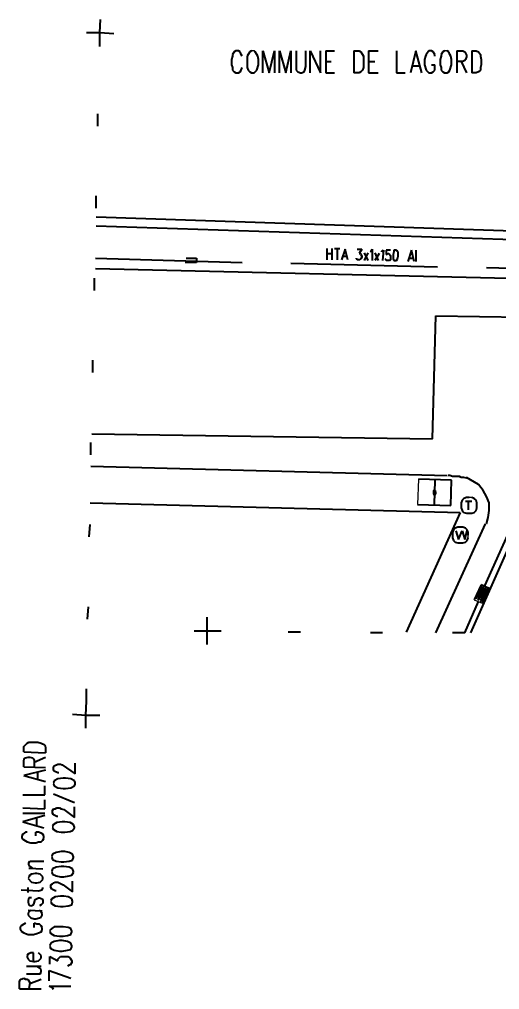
# Model space of a CAD drawing. Header units: inches. Extents: x 4.4 to 73.2, y 8.4 to 48.8.
# Drawn here: x 4.44 to 22.08, y 8.37 to 43.97 of the extents above; entities that cross this region are included whole.
import ezdxf

# ---------------------------------------------------------------- set-up
doc = ezdxf.new("R2010")
doc.units = ezdxf.units.IN
doc.header["$MEASUREMENT"] = 0
doc.layers.add('at_Entity', color=7, linetype='Continuous')

msp = doc.modelspace()

# ---------------------------------------------------------------- linework, layer by layer
at = {"layer": 'at_Entity', "color": 7, "lineweight": 40}
for p, q in [((7.394, 43.485), (7.426, 43.966)), ((6.913, 43.485), (7.394, 43.485)), ((7.394, 42.972), (7.394, 43.485)), ((7.394, 43.485), (7.907, 43.453)), ((7.33, 40.054), (7.33, 40.503)), ((7.266, 37.04), (7.266, 37.489)), ((7.202, 34.026), (7.202, 34.475)), ((7.137, 31.012), (7.137, 31.461)), ((7.073, 27.998), (7.073, 28.446)), ((7.009, 24.983), (7.041, 25.432)), ((21.535, 23.188), (22.497, 25.304)), ((21.407, 23.22), (21.15, 22.675)), ((21.214, 22.707), (21.439, 23.156)), ((21.695, 23.092), (21.407, 23.22)), ((21.439, 23.156), (21.471, 23.124)), ((21.535, 23.156), (21.535, 23.188)), ((21.471, 23.124), (21.278, 22.675)), ((21.31, 22.675), (21.535, 23.124)), ((21.567, 23.092), (21.375, 22.643)), ((21.407, 22.611), (21.631, 23.092)), ((21.439, 22.546), (21.695, 23.092)), ((21.535, 23.124), (21.567, 23.092)), ((20.797, 21.456), (21.31, 22.611)), ((21.278, 22.675), (21.31, 22.675)), ((21.375, 22.643), (21.407, 22.611)), ((6.945, 21.969), (6.977, 22.418)), ((6.913, 18.955), (6.913, 19.404)), ((6.881, 18.442), (6.913, 18.955)), ((6.4, 18.474), (6.881, 18.442)), ((6.881, 17.961), (6.881, 18.442)), ((6.881, 18.442), (7.394, 18.442)), ((4.797, 17.448), (5.117, 17.448)), ((5.117, 17.448), (5.246, 17.416)), ((5.246, 17.416), (5.374, 17.352)), ((5.374, 17.352), (5.406, 17.256)), ((5.406, 17.256), (5.406, 17.063)), ((5.695, 16.55), (5.727, 16.582)), ((5.695, 16.454), (5.695, 16.55)), ((5.727, 16.39), (5.695, 16.454)), ((5.727, 16.582), (5.855, 16.646)), ((5.855, 16.326), (5.727, 16.39)), ((5.855, 16.646), (5.951, 16.646)), ((5.951, 16.646), (6.015, 16.614)), ((6.015, 16.614), (6.496, 16.294)), ((6.496, 16.294), (6.496, 16.678)), ((5.727, 16.037), (5.695, 15.973)), ((5.855, 16.101), (5.727, 16.037)), ((5.887, 16.326), (5.855, 16.326)), ((6.047, 16.133), (5.855, 16.101)), ((6.143, 16.133), (6.047, 16.133)), ((6.336, 16.101), (6.143, 16.133)), ((6.464, 16.037), (6.336, 16.101)), ((6.496, 15.973), (6.464, 16.037)), ((5.695, 15.909), (5.727, 15.845)), ((5.727, 15.845), (5.855, 15.781)), ((5.855, 15.781), (6.047, 15.749)), ((6.047, 15.749), (6.143, 15.749)), ((6.143, 15.749), (6.336, 15.781)), ((6.336, 15.781), (6.464, 15.845)), ((6.464, 15.845), (6.496, 15.909)), ((6.496, 15.909), (6.496, 15.973)), ((5.695, 15.556), (6.464, 15.236)), ((5.662, 14.947), (5.695, 15.011)), ((5.695, 15.011), (5.759, 15.011)), ((5.759, 15.011), (5.823, 15.043)), ((5.823, 15.043), (5.919, 15.043)), ((5.919, 15.043), (5.983, 15.011)), ((5.983, 15.011), (6.079, 14.979)), ((6.079, 14.979), (6.464, 14.69)), ((6.464, 14.69), (6.464, 15.075)), ((5.662, 14.851), (5.662, 14.947)), ((5.695, 14.787), (5.662, 14.851)), ((5.823, 14.722), (5.695, 14.787)), ((5.855, 14.722), (5.823, 14.722)), ((5.695, 14.434), (5.662, 14.37)), ((5.662, 14.306), (5.695, 14.242)), ((5.823, 14.498), (5.695, 14.434)), ((5.695, 14.242), (5.823, 14.177)), ((6.015, 14.53), (5.823, 14.498)), ((6.111, 14.53), (6.015, 14.53)), ((6.304, 14.498), (6.111, 14.53)), ((6.432, 14.434), (6.304, 14.498)), ((6.4, 14.209), (6.464, 14.306)), ((6.464, 14.338), (6.432, 14.434)), ((6.464, 14.306), (6.464, 14.338)), ((5.823, 14.177), (5.983, 14.145)), ((5.983, 14.145), (6.111, 14.145)), ((6.111, 14.145), (6.304, 14.177)), ((6.304, 14.177), (6.4, 14.209)), ((5.662, 13.344), (5.63, 13.28)), ((5.63, 13.215), (5.662, 13.151)), ((5.791, 13.408), (5.662, 13.344)), ((5.983, 13.44), (5.791, 13.408)), ((6.111, 13.44), (5.983, 13.44)), ((6.272, 13.408), (6.111, 13.44)), ((6.4, 13.344), (6.272, 13.408)), ((6.432, 13.247), (6.4, 13.344)), ((6.4, 13.119), (6.432, 13.215)), ((6.432, 13.215), (6.432, 13.247)), ((5.662, 13.151), (5.791, 13.087)), ((5.791, 12.863), (5.662, 12.799)), ((5.791, 13.087), (5.983, 13.055)), ((5.983, 12.895), (5.791, 12.863)), ((5.983, 13.055), (6.079, 13.055)), ((6.079, 12.895), (5.983, 12.895)), ((6.079, 13.055), (6.272, 13.087)), ((6.272, 12.863), (6.079, 12.895)), ((6.272, 13.087), (6.4, 13.119)), ((6.4, 12.799), (6.272, 12.863)), ((5.662, 12.799), (5.63, 12.734)), ((5.63, 12.67), (5.662, 12.606)), ((5.662, 12.606), (5.791, 12.542)), ((5.791, 12.542), (5.951, 12.51)), ((5.951, 12.51), (6.079, 12.51)), ((6.079, 12.51), (6.272, 12.542)), ((6.272, 12.542), (6.368, 12.574)), ((6.368, 12.574), (6.432, 12.67)), ((6.432, 12.702), (6.4, 12.799)), ((6.432, 12.67), (6.432, 12.702)), ((5.598, 12.221), (5.662, 12.253)), ((5.598, 12.125), (5.598, 12.221)), ((5.63, 12.061), (5.598, 12.125)), ((5.662, 12.253), (5.695, 12.286)), ((5.695, 12.286), (5.759, 12.318)), ((5.759, 12.318), (5.855, 12.318)), ((5.855, 12.318), (6.047, 12.221)), ((6.047, 12.221), (6.4, 11.965)), ((6.4, 11.965), (6.4, 12.35)), ((5.759, 11.997), (5.63, 12.061)), ((5.759, 11.772), (5.63, 11.708)), ((5.791, 11.997), (5.759, 11.997)), ((5.951, 11.805), (5.759, 11.772)), ((6.079, 11.805), (5.951, 11.805)), ((6.24, 11.772), (6.079, 11.805)), ((6.368, 11.708), (6.24, 11.772)), ((5.63, 11.708), (5.598, 11.644)), ((5.598, 11.58), (5.63, 11.516)), ((5.63, 11.516), (5.759, 11.452)), ((5.759, 11.452), (5.951, 11.42)), ((5.951, 11.42), (6.047, 11.42)), ((6.047, 11.42), (6.24, 11.452)), ((6.24, 11.452), (6.368, 11.484)), ((6.4, 11.612), (6.368, 11.708)), ((6.368, 11.484), (6.4, 11.58)), ((6.4, 11.58), (6.4, 11.612)), ((5.727, 10.682), (5.63, 10.618)), ((6.047, 10.682), (5.727, 10.682)), ((6.24, 10.65), (6.047, 10.682)), ((5.63, 10.618), (5.566, 10.554)), ((5.566, 10.49), (5.598, 10.426)), ((5.598, 10.426), (5.727, 10.362)), ((5.727, 10.362), (5.919, 10.33)), ((5.919, 10.33), (6.047, 10.33)), ((6.047, 10.33), (6.208, 10.362)), ((6.208, 10.362), (6.336, 10.394)), ((6.336, 10.618), (6.24, 10.65)), ((6.368, 10.522), (6.336, 10.618)), ((6.336, 10.394), (6.368, 10.49)), ((6.368, 10.49), (6.368, 10.522)), ((5.598, 10.073), (5.566, 10.009)), ((5.727, 10.137), (5.598, 10.073)), ((5.919, 10.169), (5.727, 10.137)), ((6.015, 10.169), (5.919, 10.169)), ((6.208, 10.137), (6.015, 10.169)), ((6.336, 10.073), (6.208, 10.137)), ((6.368, 9.977), (6.336, 10.073)), ((6.368, 9.945), (6.368, 9.977)), ((5.566, 9.945), (5.598, 9.881)), ((5.598, 9.881), (5.727, 9.816)), ((5.727, 9.816), (5.919, 9.784)), ((5.919, 9.784), (6.015, 9.784)), ((6.015, 9.784), (6.208, 9.816)), ((6.208, 9.816), (6.336, 9.849)), ((6.336, 9.849), (6.368, 9.945)), ((5.566, 9.303), (5.566, 9.592)), ((5.566, 9.592), (5.855, 9.432)), ((5.855, 9.496), (5.951, 9.592)), ((5.855, 9.432), (5.855, 9.496)), ((5.951, 9.592), (6.24, 9.592)), ((6.272, 9.271), (6.208, 9.239)), ((6.24, 9.592), (6.304, 9.528)), ((6.304, 9.271), (6.272, 9.271)), ((6.304, 9.528), (6.368, 9.432)), ((6.368, 9.368), (6.304, 9.271)), ((6.368, 9.432), (6.368, 9.368)), ((5.534, 9.079), (6.336, 8.79)), ((5.534, 8.694), (5.534, 9.079)), ((5.662, 8.438), (5.534, 8.502)), ((5.534, 8.502), (6.336, 8.502)), ((5.694, 8.374), (5.662, 8.438))]:
    msp.add_line(p, q, dxfattribs=at)
at = {"layer": 'at_Entity', "color": 0, "lineweight": 40}
for p, q in [((12.332, 42.78), (12.268, 42.684)), ((12.396, 42.812), (12.332, 42.78)), ((12.492, 42.812), (12.396, 42.812)), ((12.557, 42.78), (12.492, 42.812)), ((12.589, 42.684), (12.557, 42.78)), ((12.909, 42.78), (12.845, 42.684)), ((12.973, 42.812), (12.909, 42.78)), ((13.102, 42.78), (13.07, 42.812)), ((13.166, 42.684), (13.102, 42.78)), ((13.39, 42.01), (13.39, 42.812)), ((13.39, 42.812), (13.615, 42.01)), ((13.615, 42.01), (13.807, 42.812)), ((13.807, 42.812), (13.807, 42.01)), ((13.999, 42.01), (13.999, 42.812)), ((13.999, 42.812), (14.224, 42.01)), ((14.224, 42.01), (14.416, 42.812)), ((14.416, 42.812), (14.416, 42.01)), ((14.609, 42.812), (14.609, 42.106)), ((14.961, 42.235), (14.961, 42.812)), ((15.122, 42.01), (15.122, 42.812)), ((15.122, 42.812), (15.507, 42.01)), ((15.507, 42.01), (15.507, 42.812)), ((15.699, 42.812), (15.699, 42.01)), ((15.699, 42.812), (16.02, 42.812)), ((16.725, 42.812), (16.725, 42.01)), ((16.725, 42.812), (16.917, 42.812)), ((16.917, 42.812), (16.982, 42.78)), ((16.982, 42.78), (17.046, 42.684)), ((17.27, 42.812), (17.27, 42.01)), ((17.27, 42.812), (17.623, 42.812)), ((18.296, 42.812), (18.296, 42.01)), ((19.002, 42.812), (18.809, 42.01)), ((19.226, 42.01), (19.002, 42.812)), ((19.451, 42.78), (19.387, 42.684)), ((19.483, 42.812), (19.451, 42.78)), ((19.579, 42.812), (19.483, 42.812)), ((19.643, 42.78), (19.579, 42.812)), ((19.707, 42.684), (19.643, 42.78)), ((19.996, 42.78), (19.932, 42.684)), ((20.06, 42.812), (19.996, 42.78)), ((20.22, 42.78), (20.156, 42.812)), ((20.252, 42.684), (20.22, 42.78)), ((20.509, 42.812), (20.509, 42.01)), ((20.509, 42.812), (20.733, 42.812)), ((20.733, 42.812), (20.797, 42.78)), ((20.797, 42.78), (20.861, 42.652)), ((21.054, 42.812), (21.054, 42.01)), ((21.054, 42.812), (21.214, 42.812)), ((21.214, 42.812), (21.31, 42.78)), ((21.31, 42.78), (21.375, 42.684)), ((12.268, 42.619), (12.236, 42.491)), ((12.236, 42.491), (12.236, 42.299)), ((12.268, 42.684), (12.268, 42.619)), ((12.621, 42.619), (12.589, 42.684)), ((12.845, 42.684), (12.813, 42.619)), ((12.813, 42.619), (12.813, 42.203)), ((13.198, 42.619), (13.166, 42.684)), ((13.23, 42.491), (13.198, 42.619)), ((13.23, 42.299), (13.23, 42.491)), ((15.699, 42.427), (15.891, 42.427)), ((17.046, 42.684), (17.078, 42.619)), ((17.078, 42.619), (17.078, 42.203)), ((17.27, 42.427), (17.495, 42.427)), ((19.354, 42.619), (19.322, 42.491)), ((19.322, 42.491), (19.322, 42.299)), ((19.387, 42.684), (19.354, 42.619)), ((19.707, 42.619), (19.707, 42.684)), ((19.932, 42.619), (19.9, 42.491)), ((19.9, 42.491), (19.9, 42.299)), ((19.932, 42.684), (19.932, 42.619)), ((20.284, 42.619), (20.252, 42.684)), ((20.316, 42.491), (20.284, 42.619)), ((20.316, 42.299), (20.316, 42.491)), ((20.733, 42.427), (20.509, 42.427)), ((20.669, 42.427), (20.862, 42.01)), ((20.797, 42.459), (20.733, 42.427)), ((20.829, 42.491), (20.797, 42.459)), ((20.861, 42.587), (20.829, 42.491)), ((20.861, 42.652), (20.861, 42.587)), ((21.375, 42.684), (21.375, 42.619)), ((21.375, 42.619), (21.407, 42.491)), ((21.407, 42.491), (21.407, 42.299)), ((12.236, 42.299), (12.268, 42.203)), ((12.268, 42.203), (12.268, 42.106)), ((12.268, 42.106), (12.332, 42.042)), ((12.332, 42.042), (12.396, 42.01)), ((12.396, 42.01), (12.492, 42.01)), ((12.492, 42.01), (12.557, 42.042)), ((12.557, 42.042), (12.589, 42.106)), ((12.589, 42.106), (12.621, 42.203)), ((12.813, 42.203), (12.845, 42.106)), ((12.845, 42.106), (12.909, 42.042)), ((12.909, 42.042), (12.973, 42.01)), ((12.973, 42.01), (13.07, 42.01)), ((13.07, 42.01), (13.166, 42.106)), ((13.166, 42.106), (13.23, 42.299)), ((14.609, 42.106), (14.673, 42.042)), ((14.673, 42.042), (14.769, 42.01)), ((14.769, 42.01), (14.801, 42.01)), ((14.801, 42.01), (14.897, 42.042)), ((14.897, 42.042), (14.929, 42.106)), ((14.929, 42.106), (14.961, 42.235)), ((15.699, 42.01), (16.02, 42.01)), ((16.917, 42.01), (16.725, 42.01)), ((16.982, 42.042), (16.917, 42.01)), ((17.046, 42.106), (16.982, 42.042)), ((17.078, 42.203), (17.046, 42.106)), ((17.27, 42.01), (17.623, 42.01)), ((18.296, 42.01), (18.617, 42.01)), ((18.873, 42.267), (19.162, 42.267)), ((19.322, 42.299), (19.387, 42.106)), ((19.387, 42.106), (19.483, 42.01)), ((19.483, 42.01), (19.579, 42.01)), ((19.579, 42.299), (19.707, 42.299)), ((19.579, 42.01), (19.643, 42.042)), ((19.643, 42.042), (19.707, 42.106)), ((19.707, 42.106), (19.707, 42.299)), ((19.9, 42.299), (19.932, 42.203)), ((19.932, 42.203), (19.932, 42.106)), ((19.932, 42.106), (19.996, 42.042)), ((19.996, 42.042), (20.06, 42.01)), ((20.06, 42.01), (20.156, 42.01)), ((20.156, 42.01), (20.22, 42.042)), ((20.22, 42.042), (20.252, 42.106)), ((20.252, 42.106), (20.316, 42.299)), ((21.214, 42.01), (21.054, 42.01)), ((21.31, 42.042), (21.214, 42.01)), ((21.375, 42.106), (21.31, 42.042)), ((21.407, 42.299), (21.375, 42.203)), ((21.375, 42.203), (21.375, 42.106)), ((11.338, 21.52), (11.338, 22.033)), ((11.338, 21.52), (10.857, 21.52)), ((11.851, 21.52), (11.338, 21.52)), ((11.338, 21.039), (11.338, 21.52)), ((14.769, 21.488), (14.32, 21.488)), ((17.783, 21.456), (17.334, 21.456)), ((20.797, 21.456), (20.348, 21.456)), ((4.733, 17.416), (4.797, 17.448)), ((4.604, 17.288), (4.733, 17.416)), ((4.604, 17.095), (4.604, 17.288)), ((4.604, 17.095), (5.406, 17.063)), ((4.604, 16.775), (4.636, 16.871)), ((4.604, 16.55), (4.604, 16.775)), ((4.636, 16.871), (4.668, 16.871)), ((4.668, 16.871), (4.765, 16.903)), ((4.765, 16.903), (4.829, 16.903)), ((4.829, 16.903), (4.925, 16.871)), ((4.925, 16.871), (4.957, 16.839)), ((4.957, 16.839), (4.989, 16.775)), ((4.989, 16.711), (5.406, 16.903)), ((4.989, 16.775), (4.989, 16.55)), ((4.604, 16.55), (5.406, 16.518)), ((5.406, 16.422), (4.604, 16.23)), ((4.604, 16.23), (5.406, 16.005)), ((5.117, 16.069), (5.117, 16.358)), ((5.374, 15.524), (5.374, 15.845)), ((4.572, 15.524), (5.374, 15.524)), ((5.374, 15.011), (5.374, 15.332)), ((4.572, 15.043), (5.374, 15.011)), ((4.572, 14.851), (5.374, 14.851)), ((5.374, 14.755), (4.572, 14.53)), ((5.085, 14.402), (5.085, 14.69)), ((4.572, 14.53), (5.342, 14.306)), ((4.572, 14.081), (4.54, 14.017)), ((4.54, 14.017), (4.54, 13.921)), ((4.54, 13.921), (4.572, 13.889)), ((4.668, 14.145), (4.572, 14.081)), ((4.572, 13.889), (4.668, 13.825)), ((4.733, 14.145), (4.668, 14.145)), ((5.149, 14.145), (5.053, 14.145)), ((5.053, 14.017), (5.053, 14.145)), ((5.246, 14.113), (5.149, 14.145)), ((5.31, 14.081), (5.246, 14.113)), ((5.342, 14.017), (5.31, 14.081)), ((5.31, 13.857), (5.342, 13.921)), ((5.342, 13.921), (5.342, 14.017)), ((4.668, 13.825), (4.733, 13.793)), ((4.733, 13.793), (4.861, 13.761)), ((4.861, 13.761), (5.053, 13.761)), ((5.053, 13.761), (5.149, 13.793)), ((5.149, 13.793), (5.246, 13.793)), ((5.246, 13.793), (5.31, 13.857)), ((4.797, 13.023), (4.829, 13.087)), ((4.797, 12.959), (4.797, 13.023)), ((4.829, 12.895), (4.797, 12.959)), ((4.797, 12.831), (5.31, 12.799)), ((4.829, 13.087), (5.342, 13.087)), ((4.925, 12.831), (4.829, 12.895)), ((4.829, 12.574), (4.797, 12.51)), ((4.893, 12.606), (4.829, 12.574)), ((5.021, 12.638), (4.893, 12.606)), ((5.085, 12.638), (5.021, 12.638)), ((5.213, 12.606), (5.085, 12.638)), ((5.31, 12.51), (5.213, 12.606)), ((5.31, 12.414), (5.31, 12.51)), ((4.765, 12.446), (4.893, 12.318)), ((4.765, 11.933), (4.765, 12.125)), ((4.893, 12.318), (5.021, 12.286)), ((5.021, 12.286), (5.085, 12.286)), ((5.085, 12.286), (5.213, 12.318)), ((5.213, 12.318), (5.31, 12.414)), ((5.31, 12.093), (5.31, 12.125)), ((4.508, 12.029), (5.149, 11.997)), ((5.149, 11.997), (5.278, 12.029)), ((5.278, 12.029), (5.31, 12.093)), ((4.797, 11.74), (4.765, 11.644)), ((4.765, 11.644), (4.765, 11.58)), ((4.765, 11.58), (4.797, 11.484)), ((4.893, 11.74), (4.797, 11.74)), ((4.797, 11.484), (4.861, 11.452)), ((4.861, 11.452), (4.957, 11.484)), ((4.957, 11.484), (4.989, 11.548)), ((4.989, 11.548), (5.021, 11.676)), ((5.021, 11.676), (5.149, 11.74)), ((5.149, 11.74), (5.181, 11.74)), ((5.181, 11.74), (5.278, 11.708)), ((5.246, 11.484), (5.181, 11.452)), ((5.31, 11.548), (5.246, 11.484)), ((5.278, 11.708), (5.31, 11.644)), ((5.31, 11.644), (5.31, 11.548)), ((4.765, 11.291), (5.278, 11.259)), ((4.861, 11.291), (4.765, 11.195)), ((4.765, 11.195), (4.765, 11.099)), ((4.765, 11.099), (4.861, 11.003)), ((5.246, 11.227), (5.181, 11.291)), ((5.181, 11.003), (5.246, 11.035)), ((5.278, 11.163), (5.246, 11.227)), ((5.246, 11.035), (5.278, 11.099)), ((5.278, 11.099), (5.278, 11.163)), ((4.508, 10.714), (4.476, 10.682)), ((4.476, 10.682), (4.476, 10.586)), ((4.604, 10.778), (4.508, 10.714)), ((4.668, 10.811), (4.604, 10.778)), ((4.861, 11.003), (4.989, 10.971)), ((4.989, 10.971), (5.053, 10.971)), ((5.085, 10.778), (4.989, 10.811)), ((4.989, 10.65), (4.989, 10.811)), ((5.053, 10.971), (5.181, 11.003)), ((5.181, 10.778), (5.085, 10.778)), ((5.246, 10.714), (5.181, 10.778)), ((5.278, 10.65), (5.246, 10.714)), ((4.476, 10.586), (4.508, 10.522)), ((4.508, 10.522), (4.604, 10.458)), ((4.604, 10.458), (4.668, 10.426)), ((4.668, 10.426), (4.765, 10.394)), ((4.765, 10.394), (4.957, 10.394)), ((4.957, 10.394), (5.085, 10.426)), ((5.085, 10.426), (5.149, 10.458)), ((5.149, 10.458), (5.246, 10.49)), ((5.246, 10.49), (5.278, 10.554)), ((5.278, 10.554), (5.278, 10.65)), ((4.765, 9.688), (4.733, 9.624)), ((4.733, 9.624), (4.733, 9.56)), ((4.797, 9.688), (4.765, 9.688)), ((4.861, 9.72), (4.797, 9.688)), ((4.957, 9.72), (4.861, 9.72)), ((4.957, 9.4), (4.957, 9.72)), ((5.246, 9.624), (5.149, 9.72)), ((5.246, 9.528), (5.246, 9.624)), ((4.733, 9.56), (4.765, 9.496)), ((4.765, 9.496), (4.829, 9.432)), ((4.829, 9.432), (4.957, 9.4)), ((4.957, 9.4), (5.021, 9.4)), ((5.021, 9.4), (5.149, 9.432)), ((5.149, 9.432), (5.246, 9.528)), ((4.7, 9.239), (5.246, 9.239)), ((4.7, 8.951), (5.213, 8.951)), ((5.213, 9.143), (5.085, 9.239)), ((5.246, 9.111), (5.213, 9.143)), ((5.213, 8.951), (5.246, 9.015)), ((5.246, 9.015), (5.246, 9.111)), ((4.444, 8.662), (4.476, 8.726)), ((4.444, 8.406), (4.444, 8.662)), ((4.476, 8.726), (4.508, 8.758)), ((4.508, 8.758), (4.604, 8.79)), ((4.604, 8.79), (4.668, 8.758)), ((4.668, 8.758), (4.733, 8.758)), ((4.733, 8.758), (4.765, 8.726)), ((4.765, 8.726), (4.829, 8.63)), ((4.829, 8.63), (4.797, 8.406)), ((4.829, 8.598), (5.246, 8.758)), ((4.444, 8.406), (5.246, 8.406))]:
    msp.add_line(p, q, dxfattribs=at)
at = {"layer": 'at_Entity', "color": 0}
for p, q in [((13.07, 42.812), (12.973, 42.812)), ((20.156, 42.812), (20.06, 42.812)), ((4.797, 12.51), (4.765, 12.446))]:
    msp.add_line(p, q, dxfattribs=at)
at = {"layer": 'at_Entity', "color": 8, "lineweight": 40, "true_color": 0x828282}
for p, q in [((7.266, 36.719), (25.703, 36.11)), ((7.266, 36.399), (25.671, 35.79)), ((10.953, 35.052), (10.536, 35.052)), ((10.568, 35.212), (10.953, 35.212)), ((10.953, 35.212), (10.953, 35.052)), ((7.234, 34.828), (34.393, 34.186)), ((7.073, 27.581), (20.156, 27.228)), ((20.316, 27.068), (19.098, 27.1)), ((19.707, 27.068), (19.675, 26.17)), ((20.252, 27.228), (20.188, 27.228)), ((20.348, 27.196), (20.252, 27.228)), ((20.284, 26.138), (20.316, 27.068)), ((20.605, 27.196), (20.348, 27.196)), ((20.669, 27.164), (20.605, 27.196)), ((20.765, 27.164), (20.669, 27.164)), ((20.862, 27.132), (20.765, 27.164)), ((21.31, 26.907), (20.862, 27.164)), ((21.471, 26.683), (21.31, 26.907)), ((19.739, 26.651), (19.643, 26.683)), ((19.643, 26.555), (19.739, 26.555)), ((19.739, 26.555), (19.739, 26.651)), ((20.765, 26.394), (20.701, 26.33)), ((20.862, 26.426), (20.765, 26.394)), ((20.958, 26.426), (20.862, 26.426)), ((21.15, 26.394), (21.054, 26.426)), ((21.214, 26.33), (21.15, 26.394)), ((21.599, 26.458), (21.471, 26.683)), ((21.695, 26.234), (21.599, 26.458)), ((19.066, 26.17), (20.284, 26.138)), ((20.701, 26.33), (20.669, 26.234)), ((20.669, 26.234), (20.669, 26.042)), ((20.669, 26.042), (20.701, 25.945)), ((20.829, 26.298), (21.054, 26.298)), ((20.926, 26.298), (20.926, 25.978)), ((21.246, 26.234), (21.214, 26.33)), ((21.214, 25.945), (21.246, 26.042)), ((21.246, 26.042), (21.246, 26.234)), ((21.695, 25.945), (21.695, 26.234)), ((20.701, 25.945), (20.765, 25.881)), ((20.765, 25.881), (20.862, 25.849)), ((20.862, 25.849), (21.054, 25.849)), ((21.054, 25.849), (21.15, 25.881)), ((21.15, 25.881), (21.214, 25.945)), ((21.599, 25.464), (21.663, 25.689)), ((21.663, 25.689), (21.695, 25.945)), ((19.739, 21.456), (21.567, 25.464)), ((20.445, 25.304), (20.381, 25.24)), ((20.541, 25.336), (20.445, 25.304)), ((20.733, 25.336), (20.541, 25.336)), ((20.829, 25.304), (20.733, 25.336)), ((20.894, 25.24), (20.829, 25.304)), ((20.381, 25.24), (20.348, 25.144)), ((20.348, 25.144), (20.348, 24.951)), ((20.348, 24.951), (20.381, 24.855)), ((20.477, 25.208), (20.573, 24.887)), ((20.573, 24.887), (20.701, 25.208)), ((20.701, 25.208), (20.797, 24.887)), ((20.797, 24.887), (20.894, 25.208)), ((20.926, 25.144), (20.894, 25.24)), ((20.894, 24.855), (20.926, 24.951)), ((20.926, 25.048), (20.926, 25.144)), ((20.381, 24.855), (20.445, 24.791)), ((20.445, 24.791), (20.541, 24.759)), ((20.541, 24.759), (20.733, 24.759)), ((20.733, 24.759), (20.829, 24.791)), ((20.829, 24.791), (20.894, 24.855))]:
    msp.add_line(p, q, dxfattribs=at)
at = {"layer": 'at_Entity', "color": 1, "lineweight": 40}
for p, q in [((15.731, 35.565), (15.731, 35.148)), ((15.731, 35.373), (15.923, 35.373)), ((15.923, 35.565), (15.923, 35.148)), ((16.02, 35.565), (16.212, 35.565)), ((16.116, 35.565), (16.116, 35.148)), ((16.404, 35.533), (16.276, 35.148)), ((16.34, 35.276), (16.469, 35.276)), ((16.501, 35.148), (16.404, 35.533)), ((16.853, 35.533), (17.014, 35.533)), ((17.014, 35.533), (16.917, 35.373)), ((16.917, 35.373), (16.982, 35.373)), ((16.982, 35.373), (16.982, 35.341)), ((16.982, 35.341), (17.014, 35.276)), ((17.014, 35.244), (16.982, 35.18)), ((17.014, 35.276), (17.014, 35.244)), ((17.11, 35.405), (17.238, 35.116)), ((17.238, 35.405), (17.11, 35.116)), ((17.334, 35.437), (17.366, 35.469)), ((17.366, 35.469), (17.398, 35.533)), ((17.398, 35.533), (17.398, 35.116)), ((17.495, 35.405), (17.623, 35.116)), ((17.655, 35.373), (17.495, 35.116)), ((17.751, 35.469), (17.815, 35.501)), ((17.751, 35.437), (17.751, 35.469)), ((17.815, 35.501), (17.783, 35.116)), ((18.072, 35.501), (17.911, 35.501)), ((17.911, 35.501), (17.911, 35.341)), ((17.911, 35.341), (17.976, 35.373)), ((17.976, 35.373), (18.008, 35.373)), ((18.008, 35.373), (18.072, 35.309)), ((18.072, 35.309), (18.072, 35.148)), ((18.2, 35.437), (18.168, 35.341)), ((18.168, 35.341), (18.168, 35.18)), ((18.264, 35.501), (18.2, 35.501)), ((18.2, 35.501), (18.2, 35.437)), ((18.328, 35.469), (18.264, 35.501)), ((18.36, 35.437), (18.328, 35.469)), ((18.328, 35.18), (18.36, 35.276)), ((18.36, 35.276), (18.36, 35.437)), ((18.841, 35.501), (18.713, 35.084)), ((18.938, 35.084), (18.841, 35.501)), ((19.002, 35.501), (19.002, 35.084)), ((7.234, 35.212), (12.621, 35.052)), ((14.416, 35.02), (19.803, 34.892)), ((16.821, 35.18), (16.821, 35.212)), ((16.853, 35.148), (16.821, 35.18)), ((16.949, 35.148), (16.853, 35.148)), ((16.982, 35.18), (16.949, 35.148)), ((17.911, 35.148), (17.879, 35.18)), ((17.911, 35.116), (17.911, 35.148)), ((18.04, 35.116), (17.911, 35.116)), ((18.072, 35.148), (18.04, 35.116)), ((18.168, 35.18), (18.2, 35.116)), ((18.2, 35.116), (18.296, 35.116)), ((18.296, 35.116), (18.328, 35.18)), ((18.777, 35.212), (18.906, 35.212)), ((21.599, 34.86), (26.986, 34.731)), ((21.022, 21.456), (22.689, 25.208))]:
    msp.add_line(p, q, dxfattribs=at)
at = {"layer": 'at_Entity', "color": 96, "lineweight": 40, "true_color": 0x007d00}
for p, q in [((19.611, 28.575), (19.739, 33.096)), ((19.739, 33.096), (34.425, 32.84)), ((7.105, 28.767), (19.611, 28.575))]:
    msp.add_line(p, q, dxfattribs=at)
at = {"layer": 'at_Entity', "color": 8, "true_color": 0x828282}
for p, q in [((19.098, 27.1), (19.066, 26.17)), ((19.643, 26.683), (19.643, 26.555)), ((21.054, 26.426), (20.958, 26.426)), ((20.926, 24.951), (20.926, 25.048))]:
    msp.add_line(p, q, dxfattribs=at)
at = {"layer": 'at_Entity', "color": 42, "lineweight": 40, "true_color": 0xcc8800}
for p, q in [((7.041, 26.234), (20.637, 25.881)), ((20.637, 25.881), (18.649, 21.488))]:
    msp.add_line(p, q, dxfattribs=at)
at = {"layer": 'at_Entity', "color": 7}
for p, q in [((21.15, 22.675), (21.439, 22.546)), ((5.695, 15.973), (5.695, 15.909)), ((5.662, 14.37), (5.662, 14.306)), ((5.63, 13.28), (5.63, 13.215)), ((5.63, 12.734), (5.63, 12.67)), ((5.598, 11.644), (5.598, 11.58)), ((5.566, 10.554), (5.566, 10.49)), ((5.566, 10.009), (5.566, 9.945))]:
    msp.add_line(p, q, dxfattribs=at)

doc.saveas('drawing.dxf')
